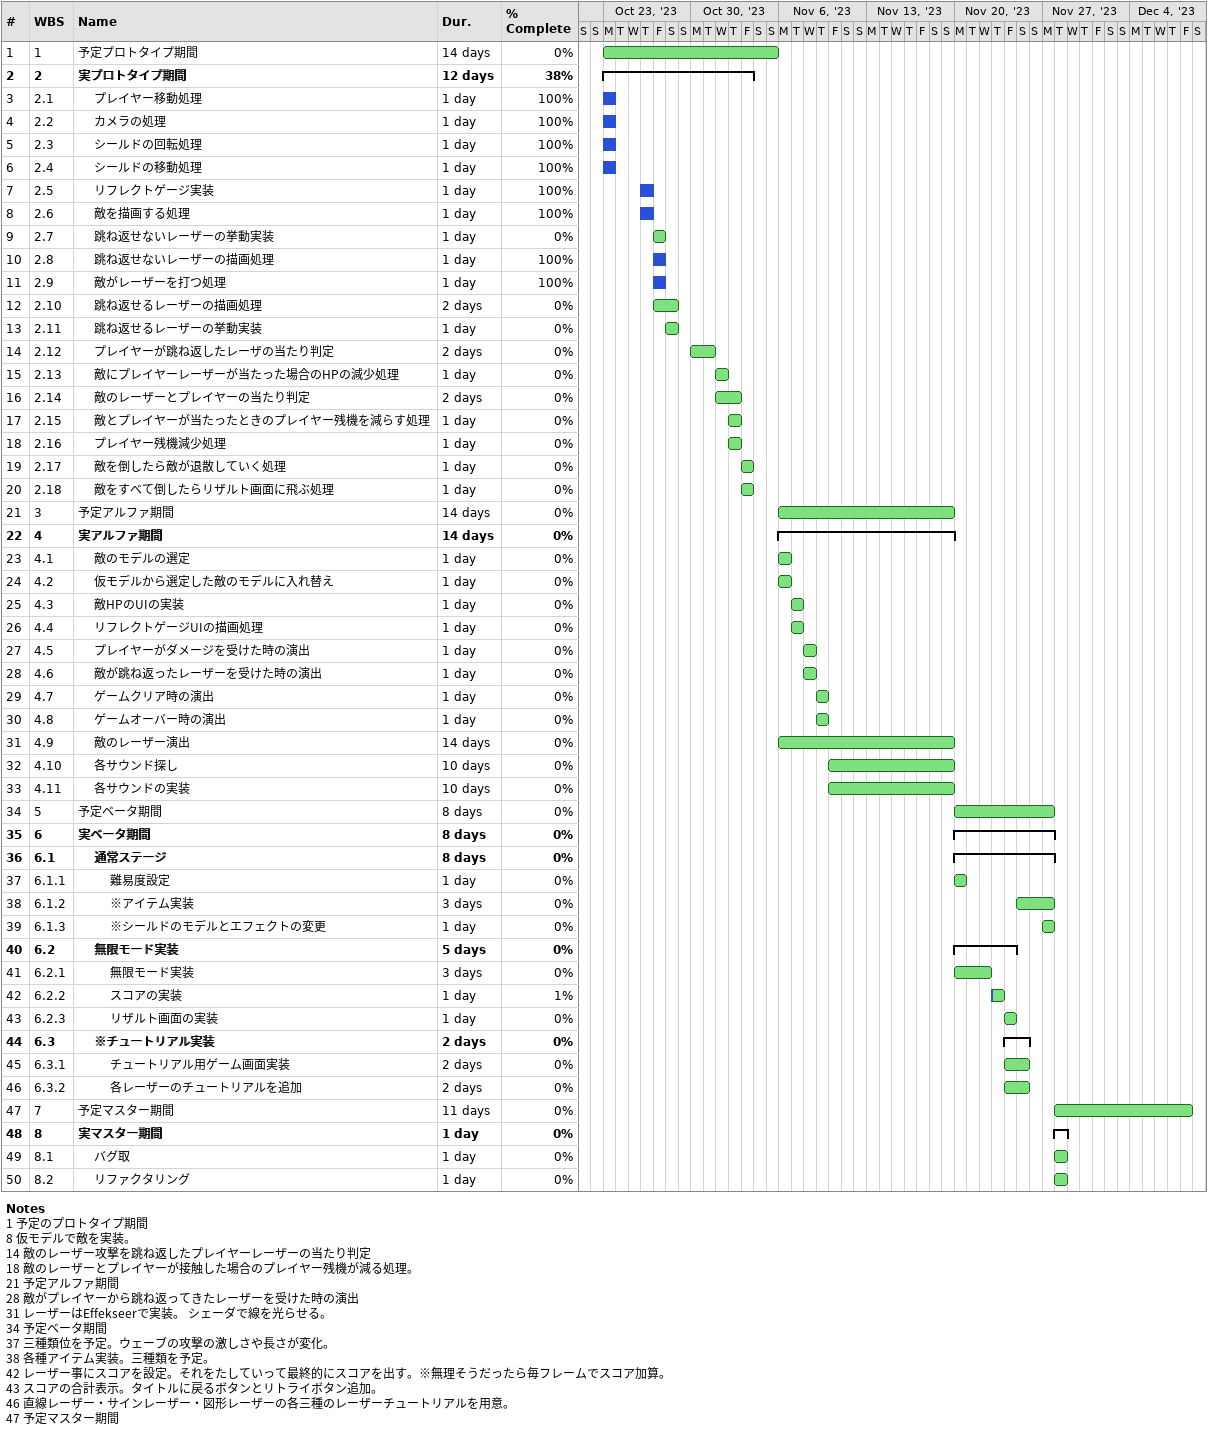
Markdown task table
| ID | WBS | Task | Duration | Start | Finish | % complete |
|---|---|---|---|---|---|---|
| 1 | 1 | 予定プロトタイプ期間 | 14d | 2023-10-23 | 2023-11-05 | 0 |
| 2 | 2 | **実プロトタイプ期間** | 12d | 2023-10-23 | 2023-11-03 | 38 |
| 3 | 2.1 | プレイヤー移動処理 | 1d | 2023-10-23 | 2023-10-23 | 100 |
| 4 | 2.2 | カメラの処理 | 1d | 2023-10-23 | 2023-10-23 | 100 |
| 5 | 2.3 | シールドの回転処理 | 1d | 2023-10-23 | 2023-10-23 | 100 |
| 6 | 2.4 | シールドの移動処理 | 1d | 2023-10-23 | 2023-10-23 | 100 |
| 7 | 2.5 | リフレクトゲージ実装 | 1d | 2023-10-26 | 2023-10-26 | 100 |
| 8 | 2.6 | 敵を描画する処理 | 1d | 2023-10-26 | 2023-10-26 | 100 |
| 9 | 2.7 | 跳ね返せないレーザーの挙動実装 | 1d | 2023-10-27 | 2023-10-27 | 0 |
| 10 | 2.8 | 跳ね返せないレーザーの描画処理 | 1d | 2023-10-27 | 2023-10-27 | 100 |
| 11 | 2.9 | 敵がレーザーを打つ処理 | 1d | 2023-10-27 | 2023-10-27 | 100 |
| 12 | 2.10 | 跳ね返せるレーザーの描画処理 | 2d | 2023-10-27 | 2023-10-28 | 0 |
| 13 | 2.11 | 跳ね返せるレーザーの挙動実装 | 1d | 2023-10-28 | 2023-10-28 | 0 |
| 14 | 2.12 | プレイヤーが跳ね返したレーザの当たり判定 | 2d | 2023-10-30 | 2023-10-31 | 0 |
| 15 | 2.13 | 敵にプレイヤーレーザーが当たった場合のHPの減少処理 | 1d | 2023-11-01 | 2023-11-01 | 0 |
| 16 | 2.14 | 敵のレーザーとプレイヤーの当たり判定 | 2d | 2023-11-01 | 2023-11-02 | 0 |
| 17 | 2.15 | 敵とプレイヤーが当たったときのプレイヤー残機を減らす処理 | 1d | 2023-11-02 | 2023-11-02 | 0 |
| 18 | 2.16 | プレイヤー残機減少処理 | 1d | 2023-11-02 | 2023-11-02 | 0 |
| 19 | 2.17 | 敵を倒したら敵が退散していく処理 | 1d | 2023-11-03 | 2023-11-03 | 0 |
| 20 | 2.18 | 敵をすべて倒したらリザルト画面に飛ぶ処理 | 1d | 2023-11-03 | 2023-11-03 | 0 |
| 21 | 3 | 予定アルファ期間 | 14d | 2023-11-06 | 2023-11-19 | 0 |
| 22 | 4 | **実アルファ期間** | 14d | 2023-11-06 | 2023-11-19 | 0 |
| 23 | 4.1 | 敵のモデルの選定 | 1d | 2023-11-06 | 2023-11-06 | 0 |
| 24 | 4.2 | 仮モデルから選定した敵のモデルに入れ替え | 1d | 2023-11-06 | 2023-11-06 | 0 |
| 25 | 4.3 | 敵HPのUIの実装 | 1d | 2023-11-07 | 2023-11-07 | 0 |
| 26 | 4.4 | リフレクトゲージUIの描画処理 | 1d | 2023-11-07 | 2023-11-07 | 0 |
| 27 | 4.5 | プレイヤーがダメージを受けた時の演出 | 1d | 2023-11-08 | 2023-11-08 | 0 |
| 28 | 4.6 | 敵が跳ね返ったレーザーを受けた時の演出 | 1d | 2023-11-08 | 2023-11-08 | 0 |
| 29 | 4.7 | ゲームクリア時の演出 | 1d | 2023-11-09 | 2023-11-09 | 0 |
| 30 | 4.8 | ゲームオーバー時の演出 | 1d | 2023-11-09 | 2023-11-09 | 0 |
| 31 | 4.9 | 敵のレーザー演出 | 14d | 2023-11-06 | 2023-11-19 | 0 |
| 32 | 4.10 | 各サウンド探し | 10d | 2023-11-10 | 2023-11-19 | 0 |
| 33 | 4.11 | 各サウンドの実装 | 10d | 2023-11-10 | 2023-11-19 | 0 |
| 34 | 5 | 予定ベータ期間 | 8d | 2023-11-20 | 2023-11-27 | 0 |
| 35 | 6 | **実ベータ期間** | 8d | 2023-11-20 | 2023-11-27 | 0 |
| 36 | 6.1 | **通常ステージ** | 8d | 2023-11-20 | 2023-11-27 | 0 |
| 37 | 6.1.1 | 難易度設定 | 1d | 2023-11-20 | 2023-11-20 | 0 |
| 38 | 6.1.2 | ※アイテム実装 | 3d | 2023-11-25 | 2023-11-27 | 0 |
| 39 | 6.1.3 | ※シールドのモデルとエフェクトの変更 | 1d | 2023-11-27 | 2023-11-27 | 0 |
| 40 | 6.2 | **無限モード実装** | 5d | 2023-11-20 | 2023-11-24 | 0 |
| 41 | 6.2.1 | 無限モード実装 | 3d | 2023-11-20 | 2023-11-22 | 0 |
| 42 | 6.2.2 | スコアの実装 | 1d | 2023-11-23 | 2023-11-23 | 1 |
| 43 | 6.2.3 | リザルト画面の実装 | 1d | 2023-11-24 | 2023-11-24 | 0 |
| 44 | 6.3 | **※チュートリアル実装** | 2d | 2023-11-24 | 2023-11-25 | 0 |
| 45 | 6.3.1 | チュートリアル用ゲーム画面実装 | 2d | 2023-11-24 | 2023-11-25 | 0 |
| 46 | 6.3.2 | 各レーザーのチュートリアルを追加 | 2d | 2023-11-24 | 2023-11-25 | 0 |
| 47 | 7 | 予定マスター期間 | 11d | 2023-11-28 | 2023-12-08 | 0 |
| 48 | 8 | **実マスター期間** | 1d | 2023-11-28 | 2023-11-28 | 0 |
| 49 | 8.1 | バグ取 | 1d | 2023-11-28 | 2023-11-28 | 0 |
| 50 | 8.2 | リファクタリング | 1d | 2023-11-28 | 2023-11-28 | 0 |

Notes
- 1: 予定のプロトタイプ期間
- 8: 仮モデルで敵を実装。
- 14: 敵のレーザー攻撃を跳ね返したプレイヤーレーザーの当たり判定
- 18: 敵のレーザーとプレイヤーが接触した場合のプレイヤー残機が減る処理。
- 21: 予定アルファ期間
- 28: 敵がプレイヤーから跳ね返ってきたレーザーを受けた時の演出
- 31: レーザーはEffekseerで実装。 シェーダで線を光らせる。
- 34: 予定ベータ期間
- 37: 三種類位を予定。 ウェーブの攻撃の激しさや長さが変化。
- 38: 各種アイテム実装。三種類を予定。
- 42: レーザー事にスコアを設定。 それをたしていって最終的にスコアを出す。 ※無理そうだったら毎フレームでスコア加算。
- 43: スコアの合計表示。 タイトルに戻るボタンとリトライボタン追加。
- 46: 直線レーザー・サインレーザー・図形レーザーの各三種のレーザー チュートリアルを用意。
- 47: 予定マスター期間
